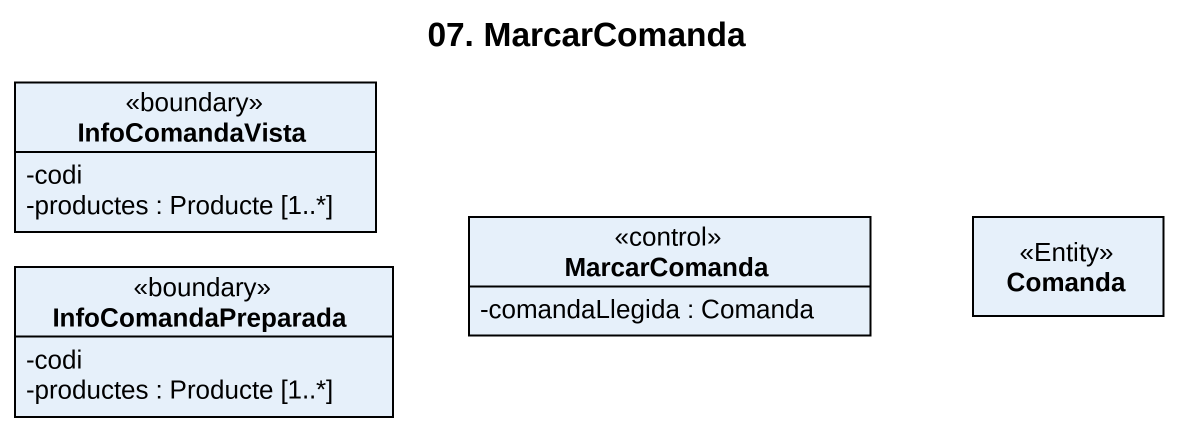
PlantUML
@startuml
title 07. MarcarComanda
hide circle
hide empty members
skinparam classAttributeIconSize 0
class InfoComandaVista <<boundary>> {
  -codi
  -productes : Producte [1..*]
}
class MarcarComanda <<control>> {
  -comandaLlegida : Comanda
}
class Comanda <<Entity>>
class InfoComandaPreparada <<boundary>> {
  -codi
  -productes : Producte [1..*]
}
@enduml
